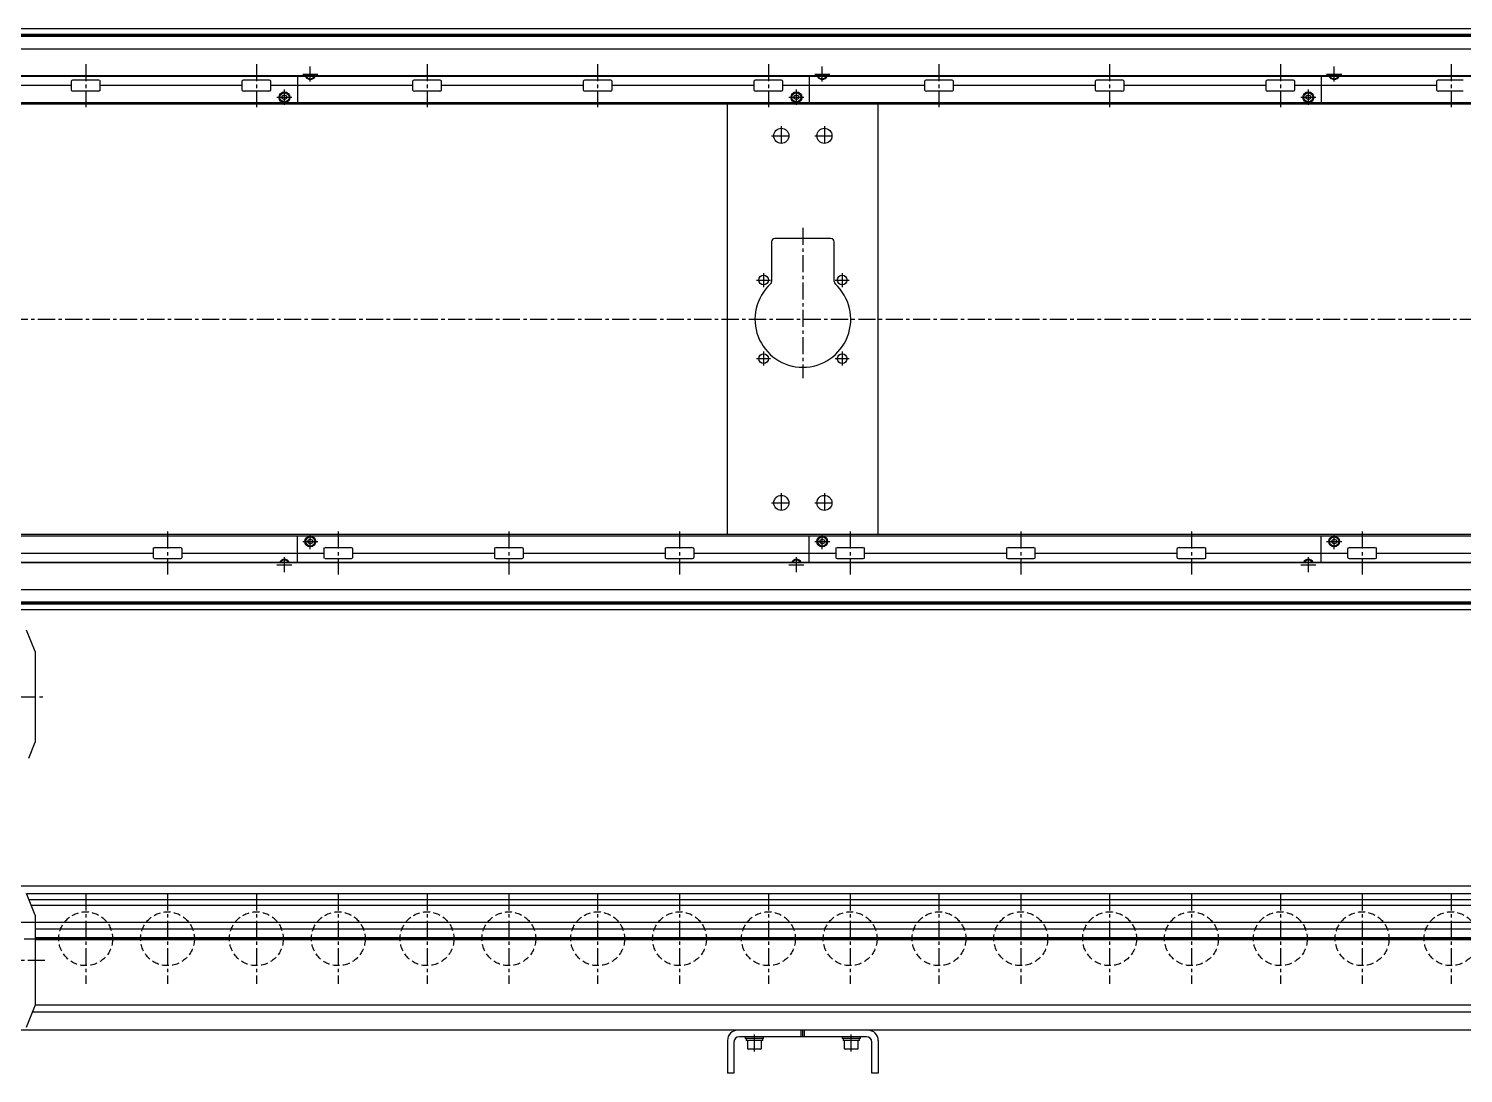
# Model space of a CAD drawing. Extents: x -10 to 4024, y -8 to 1051.
# Drawn here: x 676 to 2009, y 28 to 998 of the extents above; entities that cross this region are included whole.
import ezdxf

# ---------------------------------------------------------------- set-up
doc = ezdxf.new("R2010")
doc.units = 0
doc.header["$LTSCALE"] = 0.5
doc.linetypes.add('CENTER', pattern=[50.8, 31.75, -6.35, 6.35, -6.35])
doc.linetypes.add('DASHED', pattern=[19.05, 12.7, -6.35])
for name, color, linetype in [('MSM_CENTER', 1, 'CENTER'), ('MSM_CONTINUOUS', 7, 'CONTINUOUS'), ('MSM_DASHED', 4, 'DASHED')]:
    doc.layers.add(name, color=color, linetype=linetype)

msp = doc.modelspace()

# ---------------------------------------------------------------- linework, layer by layer
at = {"layer": 'MSM_CENTER'}
for p, q in [((729.1, 965.5), (729.1, 925.5)), ((887.6, 965.5), (887.6, 925.5)), ((937.7, 949.2), (937.7, 963.3)), ((1046.1, 965.5), (1046.1, 925.5)), ((1204.6, 965.5), (1204.6, 925.5)), ((1363.2, 965.5), (1363.2, 925.5)), ((1413.2, 949.2), (1413.2, 963.3)), ((1521.6, 965.5), (1521.6, 925.5)), ((1680.1, 965.5), (1680.1, 925.5)), ((1838.7, 965.5), (1838.7, 925.5)), ((1888.7, 949.2), (1888.7, 963.3)), ((1997.2, 965.5), (1997.2, 925.5)), ((930.7, 956.2), (944.7, 956.2)), ((1406.2, 956.2), (1420.2, 956.2)), ((1881.7, 956.2), (1895.7, 956.2)), ((906.7, 934.7), (920.7, 934.7)), ((913.7, 927.7), (913.7, 941.8)), ((1382.2, 934.7), (1396.2, 934.7)), ((1389.2, 927.7), (1389.2, 941.8)), ((1857.7, 934.7), (1871.7, 934.7)), ((1864.7, 927.7), (1864.7, 941.8)), ((1375.2, 907.9), (1375.2, 889.9)), ((1415.2, 907.9), (1415.2, 889.9)), ((1366.2, 898.9), (1384.2, 898.9)), ((1406.2, 898.9), (1424.2, 898.9)), ((1395.2, 813.4), (1395.2, 673.9)), ((1352.2, 764.9), (1365.2, 764.9)), ((1358.7, 771.4), (1358.7, 758.4)), ((1425.2, 764.9), (1438.2, 764.9)), ((1431.7, 771.4), (1431.7, 758.4)), ((3316.8, 728.4), (359.7, 728.4)), ((1358.7, 698.4), (1358.7, 685.4)), ((1431.7, 698.4), (1431.7, 685.4)), ((1352.2, 691.9), (1365.2, 691.9)), ((1425.2, 691.9), (1438.2, 691.9)), ((1375.2, 566.9), (1375.2, 548.9)), ((1415.2, 566.9), (1415.2, 548.9)), ((1366.2, 557.9), (1384.2, 557.9)), ((1406.2, 557.9), (1424.2, 557.9)), ((805.1, 531.3), (805.1, 491.3)), ((930.7, 522), (944.7, 522)), ((937.7, 515), (937.7, 529)), ((963.7, 531.3), (963.7, 491.3)), ((1122.1, 531.3), (1122.1, 491.3)), ((1280.6, 531.3), (1280.6, 491.3)), ((1406.2, 522), (1420.2, 522)), ((1413.2, 515), (1413.2, 529)), ((1439.1, 531.3), (1439.1, 491.3)), ((1597.6, 531.3), (1597.6, 491.3)), ((1756.1, 531.3), (1756.1, 491.3)), ((1881.7, 522), (1895.7, 522)), ((1888.7, 515), (1888.7, 529)), ((1914.6, 531.3), (1914.6, 491.3)), ((913.7, 493.5), (913.7, 507.5)), ((1389.2, 493.5), (1389.2, 507.5)), ((1864.7, 493.5), (1864.7, 507.5)), ((906.7, 500.5), (920.7, 500.5)), ((1382.2, 500.5), (1396.2, 500.5)), ((1857.7, 500.5), (1871.7, 500.5)), ((362.2, 377.7), (692.1, 377.7)), ((729.1, 195), (729.1, 111)), ((805.1, 195), (805.1, 111)), ((887.6, 195), (887.6, 111)), ((963.7, 195), (963.7, 111)), ((1046.1, 195), (1046.1, 111)), ((1122.1, 195), (1122.1, 111)), ((1204.6, 195), (1204.6, 111)), ((1280.6, 195), (1280.6, 111)), ((1363.2, 195), (1363.2, 111)), ((1439.1, 195), (1439.1, 111)), ((1521.6, 195), (1521.6, 111)), ((1597.6, 195), (1597.6, 111)), ((1680.1, 195), (1680.1, 111)), ((1756.1, 195), (1756.1, 111)), ((1838.7, 195), (1838.7, 111)), ((1914.6, 195), (1914.6, 111)), ((1997.2, 195), (1997.2, 111)), ((367.1, 153), (3307.1, 153)), ((472.1, 133), (692.1, 133)), ((1350.2, 48.4), (1350.2, 64)), ((1440.2, 48.4), (1440.2, 64))]:
    msp.add_line(p, q, dxfattribs=at)
at = {"layer": 'MSM_CONTINUOUS'}
for p, q in [((3306.7, 998.4), (370.6, 998.4)), ((3305.1, 998.3), (372.1, 998.3)), ((3280.5, 992.9), (396.8, 992.9)), ((3280.5, 991.2), (396.8, 991.2)), ((3280.4, 992), (396.9, 992)), ((3305.1, 979.5), (372.1, 979.5)), ((3305.1, 954.1), (372.1, 954.1)), ((3305.1, 954.5), (422.2, 954.5)), ((715.7, 949.5), (715.7, 941.5)), ((740.6, 950.5), (717.7, 950.5)), ((742.6, 941.5), (742.6, 949.5)), ((874.2, 949.5), (874.2, 941.5)), ((899.1, 950.5), (876.2, 950.5)), ((901.1, 941.5), (901.1, 949.5)), ((925.7, 954.1), (925.7, 929.4)), ((937.7, 953.9), (937.3, 954.1)), ((938, 954.1), (937.7, 953.9)), ((1032.7, 949.5), (1032.7, 941.5)), ((1057.6, 950.5), (1034.7, 950.5)), ((1059.6, 941.5), (1059.6, 949.5)), ((1191.2, 949.5), (1191.2, 941.5)), ((1216.1, 950.5), (1193.2, 950.5)), ((1218.1, 941.5), (1218.1, 949.5)), ((1349.7, 949.5), (1349.7, 941.5)), ((1374.6, 950.5), (1351.7, 950.5)), ((1376.6, 941.5), (1376.6, 949.5)), ((1401.2, 954.1), (1401.2, 929.4)), ((1413.2, 953.9), (1412.8, 954.1)), ((1413.5, 954.1), (1413.2, 953.9)), ((1508.2, 949.5), (1508.2, 941.5)), ((1533.1, 950.5), (1510.2, 950.5)), ((1535.1, 941.5), (1535.1, 949.5)), ((1666.7, 949.5), (1666.7, 941.5)), ((1691.6, 950.5), (1668.7, 950.5)), ((1693.6, 941.5), (1693.6, 949.5)), ((1825.2, 949.5), (1825.2, 941.5)), ((1850.1, 950.5), (1827.2, 950.5)), ((1852.1, 941.5), (1852.1, 949.5)), ((1876.7, 954.1), (1876.7, 929.4)), ((1888.7, 953.9), (1888.3, 954.1)), ((1889, 954.1), (1888.7, 953.9)), ((1983.7, 949.5), (1983.7, 941.5)), ((2008.6, 950.5), (1985.7, 950.5)), ((715.7, 945.5), (584.1, 945.5)), ((740.6, 940.5), (717.7, 940.5)), ((874.2, 945.5), (742.6, 945.5)), ((899.1, 940.5), (876.2, 940.5)), ((1032.7, 945.5), (901.1, 945.5)), ((911.7, 935.9), (913.7, 937.1)), ((911.7, 933.6), (911.7, 935.9)), ((913.7, 932.4), (911.7, 933.6)), ((913.7, 937.1), (915.7, 935.9)), ((915.7, 933.6), (913.7, 932.4)), ((915.7, 935.9), (915.7, 933.6)), ((1057.6, 940.5), (1034.7, 940.5)), ((1191.2, 945.5), (1059.6, 945.5)), ((1216.1, 940.5), (1193.2, 940.5)), ((1349.7, 945.5), (1218.1, 945.5)), ((1374.6, 940.5), (1351.7, 940.5)), ((1508.2, 945.5), (1376.6, 945.5)), ((1387.2, 935.9), (1389.2, 937.1)), ((1387.2, 933.6), (1387.2, 935.9)), ((1389.2, 932.4), (1387.2, 933.6)), ((1389.2, 937.1), (1391.2, 935.9)), ((1391.2, 933.6), (1389.2, 932.4)), ((1391.2, 935.9), (1391.2, 933.6)), ((1533.1, 940.5), (1510.2, 940.5)), ((1666.7, 945.5), (1535.1, 945.5)), ((1691.6, 940.5), (1668.7, 940.5)), ((1825.2, 945.5), (1693.6, 945.5)), ((1850.1, 940.5), (1827.2, 940.5)), ((1983.7, 945.5), (1852.1, 945.5)), ((1862.7, 935.9), (1864.7, 937.1)), ((1862.7, 933.6), (1862.7, 935.9)), ((1864.7, 932.4), (1862.7, 933.6)), ((1864.7, 937.1), (1866.7, 935.9)), ((1866.7, 933.6), (1864.7, 932.4)), ((1866.7, 935.9), (1866.7, 933.6)), ((2008.6, 940.5), (1985.7, 940.5)), ((3303.2, 929.4), (450.2, 929.4)), ((3306.7, 928.4), (450.2, 928.4)), ((1325.2, 528.4), (1325.2, 928.4)), ((1465.2, 528.4), (1465.2, 928.4)), ((1366.2, 800.4), (1366.2, 763.5)), ((1421.2, 803.4), (1369.2, 803.4)), ((1424.2, 763.5), (1424.2, 800.4)), ((3306.7, 528.4), (450.2, 528.4)), ((450.2, 527.4), (3303.2, 527.4)), ((925.7, 502.6), (925.7, 527.4)), ((935.7, 523.2), (937.7, 524.4)), ((935.7, 520.9), (935.7, 523.2)), ((937.7, 519.7), (935.7, 520.9)), ((937.7, 524.4), (939.7, 523.2)), ((939.7, 520.9), (937.7, 519.7)), ((939.7, 523.2), (939.7, 520.9)), ((1401.2, 502.6), (1401.2, 527.4)), ((1411.2, 523.2), (1413.2, 524.4)), ((1411.2, 520.9), (1411.2, 523.2)), ((1413.2, 519.7), (1411.2, 520.9)), ((1413.2, 524.4), (1415.2, 523.2)), ((1415.2, 520.9), (1413.2, 519.7)), ((1415.2, 523.2), (1415.2, 520.9)), ((1876.7, 502.6), (1876.7, 527.4)), ((1886.7, 523.2), (1888.7, 524.4)), ((1886.7, 520.9), (1886.7, 523.2)), ((1888.7, 519.7), (1886.7, 520.9)), ((1888.7, 524.4), (1890.7, 523.2)), ((1890.7, 520.9), (1888.7, 519.7)), ((1890.7, 523.2), (1890.7, 520.9)), ((660.1, 511.3), (791.7, 511.3)), ((791.7, 515.3), (791.7, 507.3)), ((793.7, 516.3), (816.6, 516.3)), ((818.6, 507.3), (818.6, 515.3)), ((818.6, 511.3), (950.2, 511.3)), ((950.2, 515.3), (950.2, 507.3)), ((952.2, 516.3), (975.1, 516.3)), ((977.1, 507.3), (977.1, 515.3)), ((977.1, 511.3), (1108.7, 511.3)), ((1108.7, 515.3), (1108.7, 507.3)), ((1110.7, 516.3), (1133.6, 516.3)), ((1135.6, 507.3), (1135.6, 515.3)), ((1135.6, 511.3), (1267.2, 511.3)), ((1267.2, 515.3), (1267.2, 507.3)), ((1269.2, 516.3), (1292.1, 516.3)), ((1294.1, 507.3), (1294.1, 515.3)), ((1294.1, 511.3), (1425.7, 511.3)), ((1425.7, 515.3), (1425.7, 507.3)), ((1427.7, 516.3), (1450.6, 516.3)), ((1452.6, 507.3), (1452.6, 515.3)), ((1452.6, 511.3), (1584.2, 511.3)), ((1584.2, 515.3), (1584.2, 507.3)), ((1586.2, 516.3), (1609.1, 516.3)), ((1611.1, 507.3), (1611.1, 515.3)), ((1611.1, 511.3), (1742.7, 511.3)), ((1742.7, 515.3), (1742.7, 507.3)), ((1744.7, 516.3), (1767.6, 516.3)), ((1769.6, 507.3), (1769.6, 515.3)), ((1769.6, 511.3), (1901.2, 511.3)), ((1901.2, 515.3), (1901.2, 507.3)), ((1903.2, 516.3), (1926.1, 516.3)), ((1928.1, 507.3), (1928.1, 515.3)), ((1928.1, 511.3), (2059.7, 511.3)), ((3305.1, 502.6), (372.1, 502.6)), ((3305.1, 502.2), (422.2, 502.2)), ((793.7, 506.3), (816.6, 506.3)), ((913.3, 502.6), (913.7, 502.9)), ((913.7, 502.9), (914, 502.6)), ((952.2, 506.3), (975.1, 506.3)), ((1110.7, 506.3), (1133.6, 506.3)), ((1269.2, 506.3), (1292.1, 506.3)), ((1388.8, 502.6), (1389.2, 502.9)), ((1389.2, 502.9), (1389.5, 502.6)), ((1427.7, 506.3), (1450.6, 506.3)), ((1586.2, 506.3), (1609.1, 506.3)), ((1744.7, 506.3), (1767.6, 506.3)), ((1864.3, 502.6), (1864.7, 502.9)), ((1864.7, 502.9), (1865, 502.6)), ((1903.2, 506.3), (1926.1, 506.3)), ((3305.1, 477.2), (372.1, 477.2)), ((3306.7, 458.4), (370.6, 458.4)), ((3305.1, 458.4), (372.1, 458.4)), ((3280.5, 465.6), (396.8, 465.6)), ((3280.5, 463.9), (396.8, 463.9)), ((3280.4, 464.7), (396.9, 464.7)), ((682.1, 419.7), (674.1, 439.7)), ((682.1, 419.7), (682.1, 335.7)), ((676.2, 320.7), (682.1, 335.7)), ((3305.1, 202), (372.1, 202)), ((682.1, 175), (674.1, 195)), ((3305.1, 194.6), (674.3, 194.6)), ((3189.1, 189), (676.5, 189)), ((3189.1, 184), (678.5, 184)), ((682.1, 175), (682.1, 91)), ((3089.1, 168.2), (667.1, 168.2)), ((3089.1, 161.8), (682.1, 161.8)), ((3089.1, 153.9), (682.1, 153.9)), ((3089.1, 153), (682.1, 153)), ((3089.1, 152.1), (682.1, 152.1)), ((674.1, 71), (682.1, 91)), ((3089.1, 84.8), (679.6, 84.8)), ((3089.1, 91.3), (682.1, 91.3)), ((3306.7, 68), (472.1, 68)), ((1393.7, 62), (1393.7, 68)), ((1395.2, 62), (1395.2, 68)), ((1396.7, 62), (1396.7, 68)), ((1325.2, 58.5), (1325.2, 28)), ((1331.2, 57), (1331.2, 28)), ((1454.2, 62), (1336.2, 62)), ((1341.7, 62), (1341.7, 60.4)), ((1358.7, 60.4), (1341.7, 60.4)), ((1342.5, 60.4), (1342.5, 58.4)), ((1357.9, 58.4), (1342.5, 58.4)), ((1343.7, 58.4), (1343.7, 51.2)), ((1356.7, 51.2), (1356.7, 58.4)), ((1357.9, 58.4), (1357.9, 60.4)), ((1358.7, 60.4), (1358.7, 62)), ((1431.7, 62), (1431.7, 60.4)), ((1448.7, 60.4), (1431.7, 60.4)), ((1432.5, 60.4), (1432.5, 58.4)), ((1447.9, 58.4), (1432.5, 58.4)), ((1433.7, 58.4), (1433.7, 51.2)), ((1446.7, 51.2), (1446.7, 58.4)), ((1447.9, 58.4), (1447.9, 60.4)), ((1448.7, 60.4), (1448.7, 62)), ((1459.2, 28), (1459.2, 57)), ((1465.2, 58.5), (1465.2, 28)), ((1355.9, 50.4), (1344.5, 50.4)), ((1445.9, 50.4), (1434.5, 50.4)), ((1331.2, 28), (1325.2, 28)), ((1465.2, 28), (1459.2, 28))]:
    msp.add_line(p, q, dxfattribs=at)
for centre, radius in [((913.7, 934.7), 5), ((913.7, 934.7), 4.25), ((1389.2, 934.7), 5), ((1389.2, 934.7), 4.25), ((1864.7, 934.7), 5), ((1864.7, 934.7), 4.25), ((1375.2, 898.9), 7), ((1415.2, 898.9), 7), ((1358.7, 764.9), 4.5), ((1431.7, 764.9), 4.5), ((1358.7, 691.9), 4.5), ((1431.7, 691.9), 4.5), ((1375.2, 557.9), 7), ((1415.2, 557.9), 7), ((937.7, 522), 5), ((937.7, 522), 4.25), ((1413.2, 522), 5), ((1413.2, 522), 4.25), ((1888.7, 522), 5), ((1888.7, 522), 4.25)]:
    msp.add_circle(centre, radius, dxfattribs=at)
for centre, radius, start, end in [((716.6, 949.4), 0.882, 115.5328, 172.1027), ((717.7, 947.1), 3.41, 89.6687, 115.2454), ((740.6, 947.1), 3.41, 64.7546, 90.3313), ((741.7, 949.4), 0.882, 7.8973, 64.4672), ((875.1, 949.4), 0.882, 115.5328, 172.1027), ((876.2, 947.1), 3.41, 89.6687, 115.2454), ((899.1, 947.1), 3.41, 64.7546, 90.3313), ((900.2, 949.4), 0.882, 7.8973, 64.4672), ((937.7, 956.2), 5, 204.8346, 335.1654), ((937.7, 956.2), 4.25, 209.6116, 330.3884), ((1033.6, 949.4), 0.882, 115.5328, 172.1027), ((1034.7, 947.1), 3.41, 89.6687, 115.2454), ((1057.6, 947.1), 3.41, 64.7546, 90.3313), ((1058.7, 949.4), 0.882, 7.8973, 64.4672), ((1192.1, 949.4), 0.882, 115.5328, 172.1027), ((1193.2, 947.1), 3.41, 89.6687, 115.2454), ((1216.1, 947.1), 3.41, 64.7546, 90.3313), ((1217.2, 949.4), 0.882, 7.8973, 64.4672), ((1350.6, 949.4), 0.882, 115.5328, 172.1027), ((1351.7, 947.1), 3.41, 89.6687, 115.2454), ((1374.6, 947.1), 3.41, 64.7546, 90.3313), ((1375.7, 949.4), 0.882, 7.8973, 64.4672), ((1413.2, 956.2), 5, 204.8346, 335.1654), ((1413.2, 956.2), 4.25, 209.6116, 330.3884), ((1509.1, 949.4), 0.882, 115.5328, 172.1027), ((1510.2, 947.1), 3.41, 89.6687, 115.2454), ((1533.1, 947.1), 3.41, 64.7546, 90.3313), ((1534.2, 949.4), 0.882, 7.8973, 64.4672), ((1667.6, 949.4), 0.882, 115.5328, 172.1027), ((1668.7, 947.1), 3.41, 89.6687, 115.2454), ((1691.6, 947.1), 3.41, 64.7546, 90.3313), ((1692.7, 949.4), 0.882, 7.8973, 64.4672), ((1826.1, 949.4), 0.882, 115.5328, 172.1027), ((1827.2, 947.1), 3.41, 89.6687, 115.2454), ((1850.1, 947.1), 3.41, 64.7546, 90.3313), ((1851.2, 949.4), 0.882, 7.8973, 64.4672), ((1888.7, 956.2), 5, 204.8346, 335.1654), ((1888.7, 956.2), 4.25, 209.6116, 330.3884), ((1984.6, 949.4), 0.882, 115.5328, 172.1027), ((1985.7, 947.1), 3.41, 89.6687, 115.2454), ((716.6, 941.6), 0.882, 187.8973, 244.4672), ((717.7, 943.9), 3.41, 244.7546, 270.3313), ((740.6, 943.9), 3.41, 269.6687, 295.2454), ((741.7, 941.6), 0.882, 295.5328, 352.1027), ((875.1, 941.6), 0.882, 187.8973, 244.4672), ((876.2, 943.9), 3.41, 244.7546, 270.3313), ((899.1, 943.9), 3.41, 269.6687, 295.2454), ((900.2, 941.6), 0.882, 295.5328, 352.1027), ((1033.6, 941.6), 0.882, 187.8973, 244.4672), ((1034.7, 943.9), 3.41, 244.7546, 270.3313), ((1057.6, 943.9), 3.41, 269.6687, 295.2454), ((1058.7, 941.6), 0.882, 295.5328, 352.1027), ((1192.1, 941.6), 0.882, 187.8973, 244.4672), ((1193.2, 943.9), 3.41, 244.7546, 270.3313), ((1216.1, 943.9), 3.41, 269.6687, 295.2454), ((1217.2, 941.6), 0.882, 295.5328, 352.1027), ((1350.6, 941.6), 0.882, 187.8973, 244.4672), ((1351.7, 943.9), 3.41, 244.7546, 270.3313), ((1374.6, 943.9), 3.41, 269.6687, 295.2454), ((1375.7, 941.6), 0.882, 295.5328, 352.1027), ((1509.1, 941.6), 0.882, 187.8973, 244.4672), ((1510.2, 943.9), 3.41, 244.7546, 270.3313), ((1533.1, 943.9), 3.41, 269.6687, 295.2454), ((1534.2, 941.6), 0.882, 295.5328, 352.1027), ((1667.6, 941.6), 0.882, 187.8973, 244.4672), ((1668.7, 943.9), 3.41, 244.7546, 270.3313), ((1691.6, 943.9), 3.41, 269.6687, 295.2454), ((1692.7, 941.6), 0.882, 295.5328, 352.1027), ((1826.1, 941.6), 0.882, 187.8973, 244.4672), ((1827.2, 943.9), 3.41, 244.7546, 270.3313), ((1850.1, 943.9), 3.41, 269.6687, 295.2454), ((1851.2, 941.6), 0.882, 295.5328, 352.1027), ((1984.6, 941.6), 0.882, 187.8973, 244.4672), ((1985.7, 943.9), 3.41, 244.7546, 270.3313), ((1369.2, 800.4), 3, 90, 180), ((1421.2, 800.4), 3, 360, 90), ((1395.2, 728.4), 44.5, 132.3521, 47.6479), ((1363.2, 763.5), 3, 312.3521, 0), ((1427.2, 763.5), 3, 180, 227.6479), ((792.6, 515.2), 0.882, 115.5328, 172.1027), ((792.6, 507.4), 0.882, 187.8973, 244.4672), ((793.7, 512.9), 3.41, 89.6687, 115.2454), ((793.7, 509.7), 3.41, 244.7546, 270.3313), ((816.6, 512.9), 3.41, 64.7546, 90.3313), ((816.6, 509.7), 3.41, 269.6687, 295.2454), ((817.7, 515.2), 0.882, 7.8973, 64.4672), ((817.7, 507.4), 0.882, 295.5328, 352.1027), ((951.1, 515.2), 0.882, 115.5328, 172.1027), ((951.1, 507.4), 0.882, 187.8973, 244.4672), ((952.2, 512.9), 3.41, 89.6687, 115.2454), ((952.2, 509.7), 3.41, 244.7546, 270.3313), ((975.1, 512.9), 3.41, 64.7546, 90.3313), ((975.1, 509.7), 3.41, 269.6687, 295.2454), ((976.2, 515.2), 0.882, 7.8973, 64.4672), ((976.2, 507.4), 0.882, 295.5328, 352.1027), ((1109.6, 515.2), 0.882, 115.5328, 172.1027), ((1109.6, 507.4), 0.882, 187.8973, 244.4672), ((1110.7, 512.9), 3.41, 89.6687, 115.2454), ((1110.7, 509.7), 3.41, 244.7546, 270.3313), ((1133.6, 512.9), 3.41, 64.7546, 90.3313), ((1133.6, 509.7), 3.41, 269.6687, 295.2454), ((1134.7, 515.2), 0.882, 7.8973, 64.4672), ((1134.7, 507.4), 0.882, 295.5328, 352.1027), ((1268.1, 515.2), 0.882, 115.5328, 172.1027), ((1268.1, 507.4), 0.882, 187.8973, 244.4672), ((1269.2, 512.9), 3.41, 89.6687, 115.2454), ((1269.2, 509.7), 3.41, 244.7546, 270.3313), ((1292.1, 512.9), 3.41, 64.7546, 90.3313), ((1292.1, 509.7), 3.41, 269.6687, 295.2454), ((1293.2, 515.2), 0.882, 7.8973, 64.4672), ((1293.2, 507.4), 0.882, 295.5328, 352.1027), ((1426.6, 515.2), 0.882, 115.5328, 172.1027), ((1426.6, 507.4), 0.882, 187.8973, 244.4672), ((1427.7, 512.9), 3.41, 89.6687, 115.2454), ((1427.7, 509.7), 3.41, 244.7546, 270.3313), ((1450.6, 512.9), 3.41, 64.7546, 90.3313), ((1450.6, 509.7), 3.41, 269.6687, 295.2454), ((1451.7, 515.2), 0.882, 7.8973, 64.4672), ((1451.7, 507.4), 0.882, 295.5328, 352.1027), ((1585.1, 515.2), 0.882, 115.5328, 172.1027), ((1585.1, 507.4), 0.882, 187.8973, 244.4672), ((1586.2, 512.9), 3.41, 89.6687, 115.2454), ((1586.2, 509.7), 3.41, 244.7546, 270.3313), ((1609.1, 512.9), 3.41, 64.7546, 90.3313), ((1609.1, 509.7), 3.41, 269.6687, 295.2454), ((1610.2, 515.2), 0.882, 7.8973, 64.4672), ((1610.2, 507.4), 0.882, 295.5328, 352.1027), ((1743.6, 515.2), 0.882, 115.5328, 172.1027), ((1743.6, 507.4), 0.882, 187.8973, 244.4672), ((1744.7, 512.9), 3.41, 89.6687, 115.2454), ((1744.7, 509.7), 3.41, 244.7546, 270.3313), ((1767.6, 512.9), 3.41, 64.7546, 90.3313), ((1767.6, 509.7), 3.41, 269.6687, 295.2454), ((1768.7, 515.2), 0.882, 7.8973, 64.4672), ((1768.7, 507.4), 0.882, 295.5328, 352.1027), ((1902.1, 515.2), 0.882, 115.5328, 172.1027), ((1902.1, 507.4), 0.882, 187.8973, 244.4672), ((1903.2, 512.9), 3.41, 89.6687, 115.2454), ((1903.2, 509.7), 3.41, 244.7546, 270.3313), ((1926.1, 512.9), 3.41, 64.7546, 90.3313), ((1926.1, 509.7), 3.41, 269.6687, 295.2454), ((1927.2, 515.2), 0.882, 7.8973, 64.4672), ((1927.2, 507.4), 0.882, 295.5328, 352.1027), ((913.7, 500.5), 5, 24.8346, 155.1654), ((913.7, 500.5), 4.25, 29.6116, 150.3884), ((1389.2, 500.5), 5, 24.8346, 155.1654), ((1389.2, 500.5), 4.25, 29.6116, 150.3884), ((1864.7, 500.5), 5, 24.8346, 155.1654), ((1864.7, 500.5), 4.25, 29.6116, 150.3884), ((1334.7, 58.5), 9.5, 90, 180), ((1455.7, 58.5), 9.5, 0, 90), ((1336.2, 57), 5, 90, 180), ((1454.2, 57), 5, 0, 90), ((1344.5, 51.2), 0.8, 180, 270), ((1355.9, 51.2), 0.8, 270, 0), ((1434.5, 51.2), 0.8, 180, 270), ((1445.9, 51.2), 0.8, 270, 0)]:
    msp.add_arc(centre, radius, start, end, dxfattribs=at)
at = {"layer": 'MSM_DASHED'}
for centre in [(729.1, 153), (805.1, 153), (887.6, 153), (963.7, 153), (1046.1, 153), (1122.1, 153), (1204.6, 153), (1280.6, 153), (1363.2, 153), (1439.1, 153), (1521.6, 153), (1597.6, 153), (1680.1, 153), (1756.1, 153), (1838.7, 153), (1914.6, 153), (1997.2, 153)]:
    msp.add_circle(centre, 25, dxfattribs=at)

doc.saveas('drawing.dxf')
